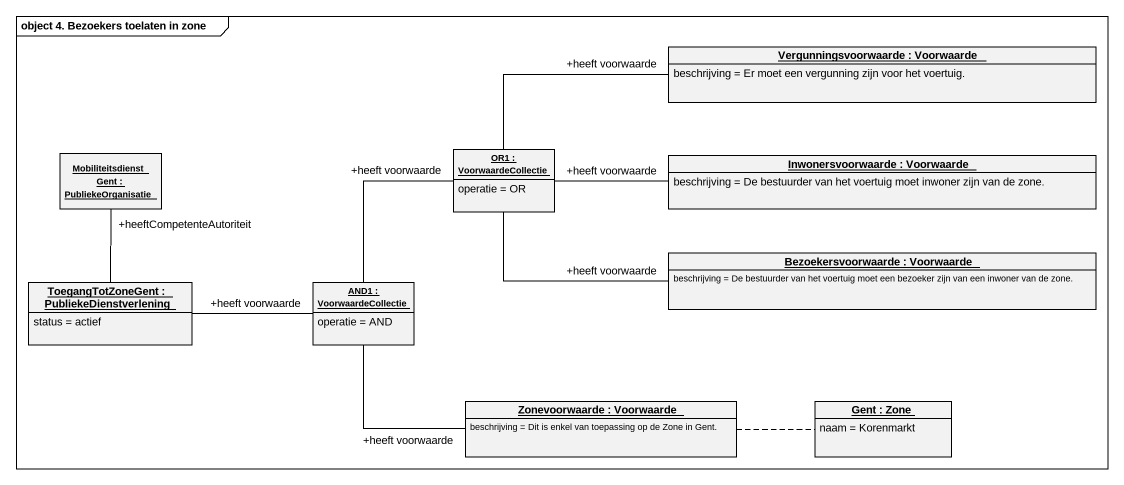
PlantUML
@startuml
mainframe object 4. Bezoekers toelaten in zone
hide circle
hide empty members
object "Vergunningsvoorwaarde : Voorwaarde" as Vergunningsvoorwaarde {
  beschrijving = Er moet een vergunning zijn voor het voertuig.
}
object "Mobiliteitsdienst Gent : PubliekeOrganisatie" as Mobiliteitsdienst_Gent
object "OR1 : VoorwaardeCollectie" as OR1 {
  operatie = OR
}
object "Inwonersvoorwaarde : Voorwaarde" as Inwonersvoorwaarde {
  beschrijving = De bestuurder van het voertuig moet inwoner zijn van de zone.
}
object "ToegangTotZoneGent : PubliekeDienstverlening" as ToegangTotZoneGent {
  status = actief
}
object "AND1 : VoorwaardeCollectie" as AND1 {
  operatie = AND
}
object "Bezoekersvoorwaarde : Voorwaarde" as Bezoekersvoorwaarde {
  beschrijving = De bestuurder van het voertuig moet een bezoeker zijn van een inwoner van de zone.
}
object "Zonevoorwaarde : Voorwaarde" as Zonevoorwaarde {
  beschrijving = Dit is enkel van toepassing op de Zone in Gent.
}
object "Gent : Zone" as Gent {
  naam = Korenmarkt
}
Mobiliteitsdienst_Gent "+heeftCompetenteAutoriteit" -- ToegangTotZoneGent
OR1 -right- "+heeft voorwaarde" Vergunningsvoorwaarde
Inwonersvoorwaarde "+heeft voorwaarde" -left- OR1
AND1 -up- "+heeft voorwaarde" OR1
AND1 "+heeft voorwaarde" -left- ToegangTotZoneGent
Bezoekersvoorwaarde "+heeft voorwaarde" -left- OR1
Zonevoorwaarde "+heeft voorwaarde" -left- AND1
Zonevoorwaarde .right. Gent
@enduml
